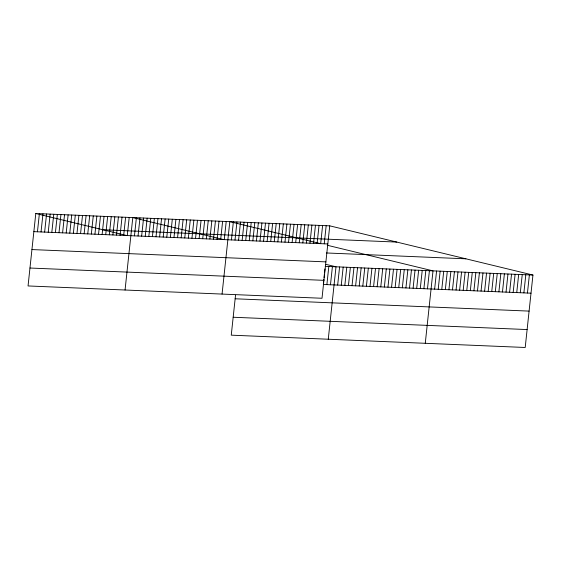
<?xml version="1.0" encoding="UTF-8"?>
<svg xmlns="http://www.w3.org/2000/svg" width="561" height="561" viewBox="0 0 561 561"><rect width="100%" height="100%" fill="white"/><g stroke="black" fill="none" stroke-linecap="round" stroke-linejoin="round"><path stroke-width="0.84" d="M35.792 213.517L28.05 285.949L322.007 298.263L329.742 225.838L35.792 213.517L126.702 235.536M37.447 231.798L39.382 213.671M41.037 231.945L42.973 213.818M44.635 232.1L46.57 213.972M48.225 232.247L50.16 214.12M51.815 232.401L53.758 214.274M55.413 232.549L57.348 214.421M59.003 232.703L60.939 214.575M62.594 232.85L64.536 214.723M66.191 232.997L68.126 214.87M69.781 233.152L71.717 215.024M73.372 233.299L75.314 215.172M76.969 233.453L78.905 215.326M80.56 233.6L82.495 215.473M84.15 233.755L86.092 215.627M87.747 233.902L89.683 215.775M91.338 234.056L93.273 215.929M94.928 234.203L96.871 216.076M98.526 234.358L100.461 216.23M102.116 234.505L104.051 216.378M105.706 234.659L107.649 216.532M109.304 234.807L111.239 216.679M112.894 234.961L114.83 216.834M116.485 235.108L118.427 216.981M120.082 235.255L122.018 217.128M123.672 235.41L125.608 217.282M127.263 235.557L129.205 217.43M125.054 290.009L132.796 217.584L223.706 239.603M134.451 235.858L136.386 217.731M138.041 236.013L139.984 217.885M141.638 236.16L143.574 218.033M145.229 236.314L147.164 218.187M148.819 236.462L150.762 218.334M152.417 236.616L154.352 218.488M156.007 236.763L157.943 218.636M159.597 236.917L161.54 218.79M163.195 237.065L165.13 218.937M166.785 237.219L168.721 219.092M170.376 237.366L172.318 219.239M173.973 237.52L175.909 219.393M177.564 237.668L179.499 219.54M181.154 237.815L183.096 219.688M184.751 237.969L186.687 219.842M188.342 238.116L190.277 219.989M191.932 238.271L193.875 220.143M195.53 238.418L197.465 220.291M199.12 238.572L201.055 220.445M202.71 238.72L204.653 220.592M206.308 238.874L208.243 220.746M209.898 239.021L211.834 220.894M213.489 239.175L215.431 221.048M217.086 239.323L219.021 221.195M220.676 239.477L222.612 221.35M224.274 239.624L226.209 221.497M222.058 294.076L229.8 221.651L319.069 243.271M231.434 239.926L233.369 221.798M235.003 240.073L236.938 221.946M238.572 240.227L240.508 222.1M235.529 295.198L231.258 335.162L525.208 347.483L532.95 275.051L329.742 225.838M242.142 240.374L244.077 222.247M245.711 240.522L247.646 222.394M249.28 240.669L251.216 222.542M252.85 240.823L254.785 222.696M256.419 240.971L258.355 222.843M259.988 241.118L261.924 222.99M263.558 241.272L265.493 223.145M267.127 241.419L269.063 223.292M270.697 241.567L272.632 223.439M274.266 241.721L276.201 223.594M277.835 241.868L279.771 223.741M281.405 242.015L283.34 223.888M284.974 242.17L286.909 224.042M288.543 242.317L290.479 224.19M292.113 242.464L294.048 224.337M295.682 242.618L297.618 224.491M299.251 242.766L301.187 224.638M302.821 242.913L304.756 224.786M306.39 243.067L308.326 224.94M309.96 243.215L311.895 225.087M313.529 243.362L315.464 225.234M317.098 243.516L319.034 225.389M320.668 243.663L322.603 225.536M324.237 243.811L326.172 225.683M323.374 283.614L323.837 279.294M324.02 277.569L324.391 274.119M324.574 272.394L324.945 268.936M326.881 284.623L328.816 266.496M330.471 284.778L332.407 266.65M328.262 339.23L336.004 266.798L326.067 264.392M337.659 285.079L339.594 266.952M341.249 285.226L343.185 267.099M344.84 285.381L346.782 267.253M348.437 285.528L350.373 267.401M352.028 285.682L353.963 267.555M355.618 285.83L357.56 267.702M359.215 285.984L361.151 267.856M362.806 286.131L364.741 268.004M366.396 286.285L368.339 268.158M369.994 286.433L371.929 268.305M373.584 286.58L375.519 268.453M377.174 286.734L379.117 268.607M380.772 286.881L382.707 268.754M384.362 287.036L386.298 268.908M387.953 287.183L389.895 269.056M391.55 287.337L393.485 269.21M395.14 287.484L397.076 269.357M398.731 287.639L400.673 269.511M402.328 287.786L404.264 269.659M405.919 287.94L407.854 269.813M409.509 288.088L411.451 269.96M413.106 288.242L415.042 270.114M416.697 288.389L418.632 270.262M420.287 288.543L422.23 270.416M423.885 288.691L425.82 270.563M427.475 288.838L429.41 270.711M425.266 343.297L433.008 270.865L327.287 245.262M434.635 289.139L436.577 271.012M438.204 289.294L440.147 271.166M441.773 289.441L443.716 271.314M445.343 289.588L447.285 271.461M448.912 289.742L450.855 271.615M452.482 289.89L454.424 271.762M456.051 290.037L457.993 271.91M459.627 290.191L461.563 272.064M463.197 290.339L465.132 272.211M466.766 290.486L468.701 272.358M470.335 290.64L472.271 272.513M473.905 290.787L475.84 272.66M477.474 290.935L479.41 272.807M481.043 291.089L482.979 272.962M484.613 291.236L486.548 273.109M488.182 291.383L490.118 273.256M491.752 291.538L493.687 273.41M495.321 291.685L497.256 273.558M498.89 291.832L500.826 273.705M502.46 291.986L504.395 273.859M506.029 292.134L507.964 274.006M509.598 292.281L511.534 274.154M513.168 292.435L515.103 274.308M516.737 292.583L518.673 274.455M520.306 292.73L522.242 274.602M523.876 292.877L525.811 274.75M527.445 293.031L529.381 274.904M102.845 229.758L396.802 242.079M33.856 231.644L327.806 243.965M326.425 252.969L465.889 258.81M31.935 249.568L325.892 261.882M325.219 266.349L532.95 275.051M29.964 268.025L323.921 280.346M323.283 284.476L531.015 293.179M235.143 298.782L529.1 311.103M233.173 317.245L527.123 329.559"/></g></svg>
